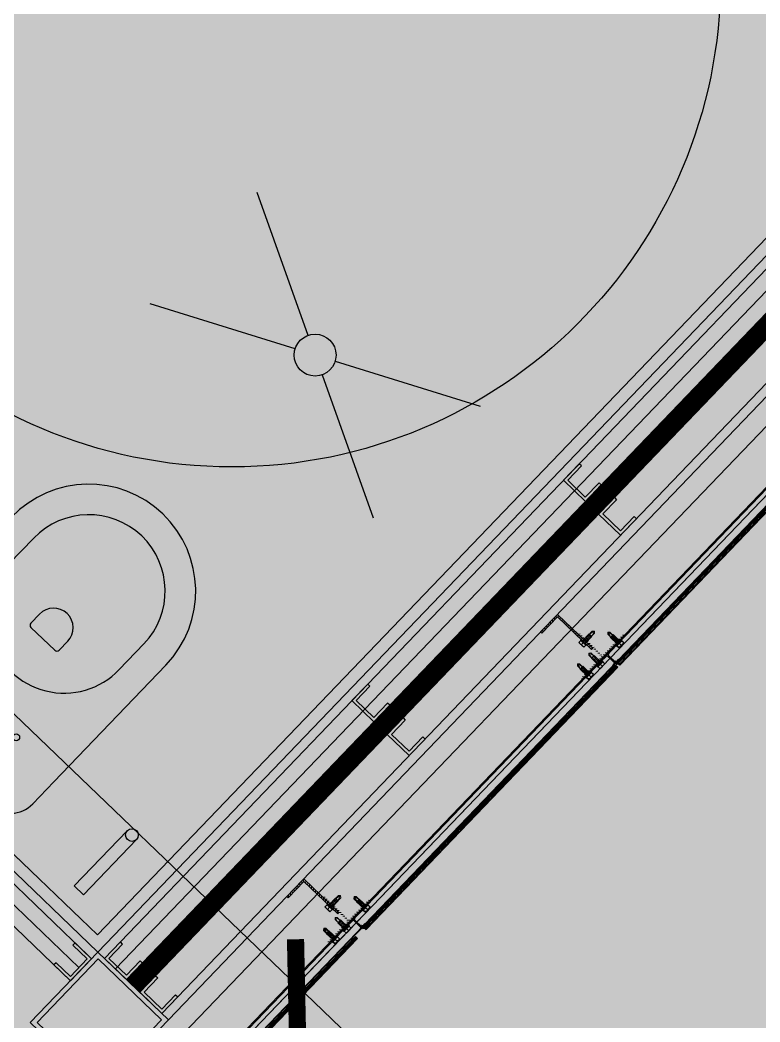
# Model space of a CAD drawing. Header units: metres. Extents: x 678805 to 1359287, y 2747329 to 5497370.
# Drawn here: x 679799.932 to 679801.143, y 2748729.828 to 2748731.468 of the extents above; entities that cross this region are included whole.
import ezdxf

# ---------------------------------------------------------------- set-up
doc = ezdxf.new("R2010")
doc.units = ezdxf.units.M
doc.linetypes.add('XREF_MON_BUILDINGS$0$Hidden', pattern=[0.004, 0.002, -0.002])
for name, color, linetype in [('00_XREF_MON_HSC_PAVEMENT', 7, 'Continuous'), ('00_XREF_TWQ_BUILDINGS', 7, 'Continuous'), ('XREF_MON_BUILDINGS$0$00-Modulos DEFINIDOS', 7, 'Continuous'), ('XREF_MON_BUILDINGS$0$00-Modulos ROOFS', 2, 'Continuous'), ('XREF_MON_BUILDINGS$0$02-L-01_Structure', 2, 'Continuous'), ('XREF_MON_BUILDINGS$0$02-L-01_Structure t2', 7, 'Continuous'), ('XREF_MON_BUILDINGS$0$02-L-01_Struture aux', 4, 'Continuous'), ('XREF_MON_BUILDINGS$0$02-L-10-ADA requirements', 253, 'Continuous'), ('XREF_MON_BUILDINGS$0$02-L-Insulation', 252, 'Continuous'), ('XREF_MON_BUILDINGS$0$02-L-INT Panel', 5, 'Continuous'), ('XREF_MON_BUILDINGS$0$02-L-panel', 5, 'Continuous'), ('XREF_MON_BUILDINGS$0$7.1_Furniture', 7, 'Continuous'), ('XREF_MON_BUILDINGS$0$COTAUX', 7, 'Continuous')]:
    doc.layers.add(name, color=color, linetype=linetype)
doc.layers.add('XREF_MON_BUILDINGS$0$0-WIPEOUTS', color=7, linetype='Continuous', true_color=0xffffff)
doc.layers.add('XREF_MON_BUILDINGS$0$00-AUX STRUCTURE', color=3, linetype='Continuous', plot=False)
doc.layers.add('XREF_MON_BUILDINGS$0$00_AUX', color=3, linetype='Continuous', plot=False)
for name, color, linetype, lineweight in [('XREF_MON_BUILDINGS$0$02-H-251', 251, 'Continuous', 0), ('XREF_MON_BUILDINGS$0$02-H-254', 254, 'Continuous', 0), ('XREF_MON_BUILDINGS$0$02-L-01_Structure L', 7, 'Continuous', 5), ('XREF_MON_BUILDINGS$0$02-L-01_Structure T', 8, 'Continuous', 5)]:
    doc.layers.add(name, color=color, linetype=linetype, lineweight=lineweight)
doc.layers.add('XREF_MON_BUILDINGS$0$02-KH-01 Water_Toilets', color=7, linetype='Continuous', lineweight=30, true_color=0x3877ff)
doc.layers.add('XREF_MON_HSC_PAVEMENT$0$03-TR-Pavement_06_Concrete Slab in situ', color=7, linetype='Continuous', lineweight=9, true_color=0xf7f7f7)
doc.layers.get('XREF_MON_BUILDINGS$0$02-KH-01 Water_Toilets').off()
doc.styles.add('XREF_MON_BUILDINGS$0$E100', font='verdana.ttf', dxfattribs={"height": 0.18})
doc.linetypes.add('XREF_MON_BUILDINGS$0$BATTING', pattern='A,0.0001,-0.1,[134,ltypeshp.shx,S=0.1,R=0,X=-0.1,Y=0],-0.2,[134,ltypeshp.shx,S=0.1,R=180,X=0.1,Y=0],-0.1', length=0.4001)
doc.dimstyles.new('XREF_MON_BUILDINGS$0$E100', dxfattribs={"dimscale": 0.03, "dimtxt": 12, "dimasz": 0.5, "dimexe": 0.1, "dimexo": 1, "dimgap": 4, "dimtad": 1, "dimzin": 0, "dimdsep": 46, "dimtxsty": 'XREF_MON_BUILDINGS$0$E100', "dimblk1": 'XREF_MON_BUILDINGS$0$LINCOT200', "dimblk2": 'XREF_MON_BUILDINGS$0$LINCOT200', "dimsah": 1, "dimcen": 0.1, "dimdle": 0.1, "dimse1": 1, "dimse2": 1, "dimclrt": 256, "dimadec": 0, "dimazin": 0, "dimtfac": 0.01538461538461539, "dimtofl": 0, "dimtmove": 0, "dimatfit": 3, "dimldrblk": 'XREF_MON_BUILDINGS$0$LINCOT200', "dimfxl": 1, "dimtolj": 1, "dimtzin": 0, "dimarcsym": 0})

# ---------------------------------------------------------------- blocks, each defined once
blk = doc.blocks.new('XREF_MON_BUILDINGS$0$LINCOT200')
for p, q in [((0, -9.999961704014428), (0, 10.00003829598555)), ((3.694822225952521e-13, 3.829598557558711e-05), (10.00000000000051, 3.829598557558711e-05))]:
    blk.add_line(p, q)
at = {"const_width": 1.875}
blk.add_lwpolyline([(3.535533801624467, -3.535495714255788), (-3.535533950636761, 3.535572157214077)], dxfattribs=at)
at = {"layer": 'XREF_MON_BUILDINGS$0$COTAUX'}
blk.add_line((0, 0), (-1.249999999999915, 0), dxfattribs=at)
blk = doc.blocks.new('*D90')
at = {"layer": 'DEFPOINTS', "color": 0, "transparency": 16777216}
for p in [(119.6986085125246, -56.82058442011478), (120.1565622668715, -56.82058442011478), (119.6986085111276, -61.62058442039418)]:
    blk.add_point(p, dxfattribs=at)
at = {"layer": 'XREF_MON_BUILDINGS$0$00_AUX', "color": 0, "lineweight": -2, "transparency": 16777216}
blk.add_line((120.1565622668715, -61.60558442039406), (120.1565622668715, -56.83558442011466), dxfattribs=at)
at = {"layer": 'XREF_MON_BUILDINGS$0$00_AUX', "color": 0, "lineweight": -2, "transparency": 16777216, "xscale": 0.015, "yscale": 0.015, "zscale": 0.015}
for p, rotation in [((120.1565622668715, -56.82058442011466), 90.00000000000006), ((120.1565622668715, -61.62058442039406), 270.0000000000001)]:
    blk.add_blockref('XREF_MON_BUILDINGS$0$LINCOT200', p, dxfattribs=dict(at, rotation=rotation))
at = {"layer": 'XREF_MON_BUILDINGS$0$00_AUX', "transparency": 16777216, "insert": (119.9424521258373, -59.22058442025437), "char_height": 0.18, "attachment_point": 5, "rotation": 90.00000000000006, "style": 'XREF_MON_BUILDINGS$0$E100'}
blk.add_mtext('\\A1;4.80', dxfattribs=at)
blk = doc.blocks.new('XREF_MON_BUILDINGS$0$PILAR STRUCTURE')
at = {"layer": 'XREF_MON_BUILDINGS$0$02-L-01_Structure', "linetype": 'Continuous'}
h = blk.add_hatch(dxfattribs=at)
h.set_pattern_fill('ANGLE', color=252)
h.set_pattern_definition([(0, (-144.6596111481284, 18.56842418532225), (0, 6.985), [5.08, -1.905]), (90, (-144.6596111481284, 18.56842418532225), (-6.985, 4.277078946022131e-16), [5.08, -1.905])])
h.paths.add_polyline_path([(-0.0800000000000125, -0.08000000000000185), (0.07999999999998408, -0.08000000000000185), (0.07999999999998408, 0.0799999999999983), (-0.0800000000000125, 0.0799999999999983)])
h.paths.add_polyline_path([(-0.07200000000000273, -0.07200000000000273), (0.0719999999999743, -0.07200000000000273), (0.0719999999999743, 0.07199999999999918), (-0.07200000000000273, 0.07199999999999918)], flags=16)
h = blk.add_hatch(color=252, dxfattribs=at)
h.dxf.hatch_style = 1
h.paths.add_polyline_path([(-0.07200000000000273, -0.07200000000000273), (0.0719999999999743, -0.07200000000000273), (0.0719999999999743, 0.07199999999999918), (-0.07200000000000273, 0.07199999999999918)], flags=16)
h.paths.add_polyline_path([(-0.0800000000000125, -0.08000000000000185), (0.07999999999998408, -0.08000000000000185), (0.07999999999998408, 0.0799999999999983), (-0.0800000000000125, 0.0799999999999983)])
for points in [[(-0.0800000000000125, -0.08000000000000185), (0.07999999999998408, -0.08000000000000185), (0.07999999999998408, 0.0799999999999983), (-0.0800000000000125, 0.0799999999999983)], [(-0.07200000000000273, -0.07200000000000273), (0.0719999999999743, -0.07200000000000273), (0.0719999999999743, 0.07199999999999918), (-0.07200000000000273, 0.07199999999999918)]]:
    blk.add_lwpolyline(points, close=True, dxfattribs=at)
blk = doc.blocks.new('XREF_MON_BUILDINGS$0$AUTORROSCANTE')
at = {"layer": 'XREF_MON_BUILDINGS$0$02-L-01_Structure t2', "color": 0}
for p, q in [((-31.20000000000002, 5.629165124598842), (-26.19999999999959, 5.62916512459816)), ((-31.19999999999999, -3.410605131648481e-13), (-26.19999999999976, 0)), ((-2.365309734828713, 2.5), (-25, 2.5)), ((0, 0), (-8.999999999999972, 2.5)), ((0, 0), (-3.600692283157343, -1.09366380576239)), ((0, 0), (-2.365309734828713, 2.5)), ((0, 0), (-2.365309734828713, -2.5)), ((-31.20000000000002, -5.629165124598899), (-26.19999999999948, -5.629165124599581)), ((-2.365309734828713, -2.5), (-25, -2.5)), ((-3.600692283157343, -1.09366380576239), (-2.365309734828713, -2.5))]:
    blk.add_line(p, q, dxfattribs=at)
at = {"layer": 'XREF_MON_BUILDINGS$0$02-L-01_Structure t2', "color": 253}
for p, q in [((-25, 3.149999999999977), (-8.999999999999943, 3.150000000000034)), ((-23.47427264461649, -3.14999999999992), (-25, 2.662522019210144)), ((-21.40651940967126, -3.14999999999992), (-23.06020473028568, 3.149999999999864)), ((-19.338766174726, -3.14999999999992), (-20.99245149534045, 3.14999999999992)), ((-17.27101293978083, -3.14999999999992), (-18.92469826039516, 3.150000000000034)), ((-15.20325970483566, -3.14999999999992), (-16.85694502544993, 3.150000000000034)), ((-13.1355064698904, -3.14999999999992), (-14.78919179050473, 3.149999999999977)), ((-11.06775323494514, -3.14999999999992), (-12.72143855555953, 3.149999999999977)), ((-9, -3.14999999999992), (-10.65368532061433, 3.150000000000034)), ((-9, -3.14999999999992), (-8.999999999999972, 3.150000000000034)), ((-25, -3.149999999999977), (-9, -3.149999999999977)), ((-3.600692283157343, -1.09366380576239), (-9, -2.5))]:
    blk.add_line(p, q, dxfattribs=at)
at = {"layer": 'XREF_MON_BUILDINGS$0$02-L-01_Structure t2', "color": 0}
for points in [[(-31.20000000000002, 5.629165124598842), (-26.19999999999996, 5.629165124598842), (-26.19999999999996, -5.629165124599581), (-31.20000000000002, -5.629165124599581)], [(-26.19999999999951, 6.5), (-25, 6.5), (-25, -6.500000000000057), (-26.19999999999951, -6.500000000000057)]]:
    blk.add_lwpolyline(points, close=True, dxfattribs=at)
for centre, start, end in [((-26.98608579049073, 2.367525475711773), 129.2840388374925, 214.1828116507075), ((-26.98608579049073, -2.366719793068796), 145.8304296466695, 230.7332658614822)]:
    blk.add_arc(centre, 4.213914209509284, start, end, dxfattribs=at)
blk = doc.blocks.new('XREF_MON_BUILDINGS$0$ULMA_Montante VV')
at = {"layer": 'XREF_MON_BUILDINGS$0$02-H-251', "ltscale": 125}
h = blk.add_hatch(dxfattribs=at)
h.set_pattern_fill('ANSI31', color=256, scale=0.001, angle=450, style=0)
h.set_pattern_definition([(134.9999999999999, (-0.05125000000043656, -0.00250000000005457), (-0.002245064030267289, -0.002245064030267287), [])])
edge = h.paths.add_edge_path()
edge.add_line((-0.05095000000073924, -0.00250000000005457), (0.04844999999841093, -0.00250000000005457))
edge.add_arc((0.04844999999841093, -0.002200000000129876), 0.0003, 270, 360)
edge.add_line((0.04874999999992724, -0.002200000000129876), (0.04874999999992724, -0.0003000000001520675))
edge.add_arc((0.04844999999841093, -0.0003000000001520675), 0.0003, 0, 90)
edge.add_line((0.04844999999841093, 0), (0, 0))
edge.add_line((0, 0), (0, 0.05719999999996617))
edge.add_arc((-0.0003000000015163096, 0.05719999999996617), 0.0003, 0, 90)
edge.add_line((-0.0003000000015163096, 0.05749999999989086), (-0.002200000000811997, 0.05749999999989086))
edge.add_arc((-0.002200000000811997, 0.05719999999996617), 0.0003, 90, 180)
edge.add_line((-0.002500000000509317, 0.05719999999996617), (-0.002500000000509317, 0))
edge.add_line((-0.002500000000509317, 0), (-0.05095000000073924, 0))
edge.add_arc((-0.05095000000073924, -0.0003000000001520675), 0.0003, 90, 180)
edge.add_line((-0.05125000000043656, -0.0003000000001520675), (-0.05125000000043656, -0.002200000000129876))
edge.add_arc((-0.05095000000073924, -0.002200000000129876), 0.0003, 180, 270)
blk = doc.blocks.new('XREF_MON_BUILDINGS$0$ULMA_Autotaladrante')
at = {"layer": 'XREF_MON_BUILDINGS$0$02-L-01_Structure T', "color": 252}
for p, q in [((-0.02500000000509317, 2.273736754432321e-13), (-0.02263469026956955, 0.00250000000005457)), ((-0.02500000000509317, 2.273736754432321e-13), (-0.01600000000325963, 0.00250000000005457)), ((-0.02500000000509317, 2.273736754432321e-13), (-0.02263469026956955, -0.002499999999599822)), ((-0.02500000000509317, 2.273736754432321e-13), (-0.02139930772136722, -0.001093663805477263)), ((-0.02263469026956955, 0.00250000000005457), (0, 0.00250000000005457)), ((0, 0.003150000000232467), (-0.01600000000325963, 0.003150000000232467)), ((-0.01600000000325963, -0.003149999999777719), (-0.01600000000325963, 0.003150000000232467)), ((-0.01600000000325963, -0.003149999999777719), (-0.01434631468237058, 0.003150000000232467)), ((-0.01393224676803584, -0.003149999999777719), (-0.01227856144714679, 0.003150000000232467)), ((-0.0118644935323573, -0.003149999999777719), (-0.01021080821146825, 0.003150000000232467)), ((-0.00979674029713351, -0.003149999999777719), (-0.008143054976244457, 0.003150000000232467)), ((-0.00772898706190972, -0.003149999999777719), (-0.006075301741020667, 0.003150000000232467)), ((-0.005661233826231182, -0.003149999999777719), (-0.004007548505342129, 0.003150000000232467)), ((-0.003593480591007392, -0.003149999999777719), (-0.001939795270118339, 0.003150000000232467)), ((-0.001525727355783602, -0.003149999999777719), (0, 0.002662522019363678)), ((0.006200000001172157, 0.005629165124673818), (0.001200000000153523, 0.005629165124673818)), ((0.006200000001172157, 2.273736754432321e-13), (0.001200000000153523, 2.273736754432321e-13)), ((-0.02139930772136722, -0.001093663805477263), (-0.02263469026956955, -0.002499999999599822)), ((-0.02263469026956955, -0.002499999999599822), (0, -0.002499999999599822)), ((-0.02139930772136722, -0.001093663805477263), (-0.01600000000325963, -0.002499999999599822)), ((0, -0.003149999999777719), (-0.01600000000325963, -0.003149999999777719)), ((0.006200000001172157, -0.005629165124219071), (0.001200000000153523, -0.005629165124219071))]:
    blk.add_line(p, q, dxfattribs=at)
for points in [[(0.001200000000153523, 0.006499999999959982), (0, 0.006499999999959982), (0, -0.006499999999732609), (0.001200000000153523, -0.006499999999732609)], [(0.006200000001172157, 0.005629165124673818), (0.001200000000153523, 0.005629165124673818), (0.001200000000153523, -0.005629165124219071), (0.006200000001172157, -0.005629165124219071)]]:
    blk.add_lwpolyline(points, close=True, dxfattribs=at)
for centre, start, end in [((0.001986085791031655, 0.002367525475847287), 325.8171883654993, 50.71596115511253), ((0.001986085791031655, -0.002366719792689764), 309.2667341381091, 34.16957033823044)]:
    blk.add_arc(centre, 0.004213914210367771, start, end, dxfattribs=at)
blk = doc.blocks.new('XREF_MON_BUILDINGS$0$ULMA_Escuadra40x80_Seccion')
at = {"layer": 'XREF_MON_BUILDINGS$0$02-H-251', "ltscale": 125}
h = blk.add_hatch(dxfattribs=at)
h.set_pattern_fill('ANSI31', color=256, scale=0.001, angle=360, style=0)
h.set_pattern_definition([(45, (0, 0), (-0.002245064030267288, 0.002245064030267289), [])])
h.paths.add_polyline_path([(0, 0.0799999999994725), (0.002999999989697244, 0.0799999999994725), (0.002999999989697244, 0.002999999999701686), (0.03999999999359716, 0.002999999999701686), (0.03999999999359716, 0), (0, 0)])
at = {"layer": 'XREF_MON_BUILDINGS$0$02-L-01_Structure L', "linetype": 'Continuous'}
blk.add_lwpolyline([(0, 0.0799999999994725), (0.002999999989697244, 0.0799999999994725), (0.002999999989697244, 0.002999999999701686), (0.03999999999359716, 0.002999999999701686), (0.03999999999359716, 0), (0, 0)], close=True, dxfattribs=at)
blk = doc.blocks.new('XREF_MON_BUILDINGS$0$WC')
at = {"linetype": 'Continuous', "ltscale": 0.01}
for p, q in [((-175, 365), (-175, 100)), ((-125, 365), (-125, 306.5630592606626)), ((125, 306.5630592606626), (125, 365)), ((175, 100), (175, 365)), ((-175, 100), (-175, 50)), ((175, 50), (175, 100)), ((-125, 0), (125, 0))]:
    blk.add_line(p, q, dxfattribs=at)
at = {"linetype": 'Continuous'}
for p, q in [((-32.01616220771984, 261.4329310729477), (-32.01616220771984, 281.7513414139407)), ((32.01616220771979, 261.4329310729477), (32.01616220771979, 281.7513414139407)), ((-2.624602891218868e-14, 256.4329310729477), (-27.01616220771984, 256.4329310729477)), ((-2.624602891218868e-14, 256.4329310729477), (27.01616220771979, 256.4329310729477))]:
    blk.add_line(p, q, dxfattribs=at)
for centre in [(-80.00000000000003, 110.0000000000001), (79.99999999999997, 110.0000000000001)]:
    blk.add_circle(centre, 5.575326982024023, dxfattribs=at)
for centre, radius, start, end in [((-1.071565949253934e-14, 365), 175, 0, 180), ((-1.071565949253934e-14, 365), 125, 0, 180), ((-2.131628207280301e-14, 281.7513414139407), 32.01616220771981, 0, 180), ((-1.071565949253934e-14, 306.5630592606626), 125, 180, 0), ((-27.01616220771984, 261.4329310729477), 5, 180, 270), ((27.01616220771979, 261.4329310729477), 5, 270, 0)]:
    blk.add_arc(centre, radius, start, end, dxfattribs=at)
at = {"linetype": 'Continuous', "ltscale": 0.01}
for centre, start, end in [((-125, 50), 180, 270), ((125, 50), 270, 0)]:
    blk.add_arc(centre, 50, start, end, dxfattribs=at)
blk = doc.blocks.new('XREF_MON_BUILDINGS$0$desague')
at = {"linetype": 'Continuous'}
for p, q in [((-0.04090263425324991, 0.02045131712662318), (-0.3371916059736151, 0.1685958029868022)), ((0.04090263425324991, 0.02045131712662318), (0.3371916059736151, 0.1685958029868022)), ((-0.04090263425324991, -0.02045131712662318), (-0.3371916059736151, -0.1685958029868022)), ((0.04090263425324991, -0.02045131712662318), (0.3371916059736151, -0.1685958029868022))]:
    blk.add_line(p, q, dxfattribs=at)
blk.add_circle((0, 0), 0.04573053532453741, dxfattribs=at)
blk = doc.blocks.new('XREF_MON_BUILDINGS$0$A$C56BF4A3E')
at = {"layer": 'XREF_MON_BUILDINGS$0$02-H-251', "linetype": 'XREF_MON_BUILDINGS$0$Hidden', "ltscale": 125}
h = blk.add_hatch(dxfattribs=at)
h.set_pattern_fill('ANSI31', color=256, scale=0.001, angle=360, style=0)
h.set_pattern_definition([(45, (-251.3190308536063, -172.1081610942427), (-0.002245064030267288, 0.002245064030267289), [])])
edge = h.paths.add_edge_path()
edge.add_line((5.40779907416437, 0.0269813749317791), (5.409799074164322, 0.0269813749317791))
edge.add_line((5.409799074164322, 0.0269813749317791), (5.416670568796473, 0.02673596440934034))
edge.add_line((5.416670568796473, 0.02673596440934034), (5.41754940181546, 0.02579188096103735))
edge.add_arc((5.417768986389103, 0.02599628892301098), 0.0003, 222.95, 312.9500000000114)
edge.add_line((5.417973394351304, 0.02577670434936863), (5.418917664320144, 0.02665571099794306))
edge.add_line((5.418917664320144, 0.02665571099794306), (5.420667982855559, 0.02659319962083373))
edge.add_line((5.420667982855559, 0.02659319962083373), (5.421546851898039, 0.02564907747444067))
edge.add_arc((5.421766436471909, 0.0258534854373238), 0.0003, 222.9500000000149, 312.9500000000114)
edge.add_line((5.42197084443411, 0.02563390086368145), (5.422915153107407, 0.02651294354097899))
edge.add_line((5.422915153107407, 0.02651294354097899), (5.435870457225302, 0.02605025410764483))
edge.add_arc((5.43579907416439, 0.02405152839935454), 0.002, 360, 447.95459151111373, ccw=False)
edge.add_line((5.437799074164342, 0.02405152839935454), (5.437799074164342, 0.01732217391952418))
edge.add_line((5.437799074164342, 0.01732217391952418), (5.437799074164342, 0.00798137493154627))
edge.add_line((5.437799074164342, 0.00798137493154627), (5.432649074164384, 0.00798137493154627))
edge.add_line((5.432649074164384, 0.00798137493154627), (5.432649074164384, 0.006981374931342543))
edge.add_line((5.432649074164384, 0.006981374931342543), (5.437966468006845, 0.006981374931342543))
edge.add_arc((5.437966468006845, 0.006681374931645223), 0.0003, 29.99999999999568, 90, ccw=False)
edge.add_line((5.43822627562805, 0.006831374931493883), (5.439889266543116, 0.003950990174303115))
edge.add_arc((5.440149074164321, 0.004100990174151775), 0.0003, 210.0000000000145, 389.9999999999957)
edge.add_line((5.440408881785526, 0.004250990174000435), (5.439092301031689, 0.006531374931796563))
edge.add_arc((5.439352108652894, 0.006681374931645223), 0.0003, 90, 209.9999999999957, ccw=False)
edge.add_line((5.439352108652894, 0.006981374931342543), (5.447099074164282, 0.006981374931342543))
edge.add_line((5.447099074164282, 0.006981374931342543), (5.447099074164282, 0.00798137493154627))
edge.add_line((5.447099074164282, 0.00798137493154627), (5.441099074164423, 0.00798137493154627))
edge.add_line((5.441099074164423, 0.00798137493154627), (5.441099074164423, 0.009731374931902792))
edge.add_arc((5.440849074164372, 0.009731374931902792), 0.0002500000000000272, 360, 540)
edge.add_line((5.440599074164322, 0.009731374931902792), (5.440599074164322, 0.00798137493154627))
edge.add_line((5.440599074164322, 0.00798137493154627), (5.439599074164345, 0.00798137493154627))
edge.add_line((5.439599074164345, 0.00798137493154627), (5.439599074164345, 0.02422579777328338))
edge.add_arc((5.441599074164298, 0.02422579777328338), 0.002, 97.44741685019778, 180, ccw=False)
edge.add_line((5.441339841684805, 0.0262089262413383), (5.447249074164358, 0.0269813749317791))
edge.add_line((5.447249074164358, 0.0269813749317791), (5.447249074164358, 0.02878137493178201))
edge.add_line((5.447249074164358, 0.02878137493178201), (5.40779907416437, 0.02878137493178201))
edge.add_line((5.40779907416437, 0.02878137493178201), (5.40779907416437, 0.0269813749317791))
h = blk.add_hatch(dxfattribs=at)
h.set_pattern_fill('ANSI31', color=256, scale=0.001, angle=360, style=0)
h.set_pattern_definition([(45, (-250.7190308536063, -172.1081610942427), (-0.002245064030267288, 0.002245064030267289), [])])
edge = h.paths.add_edge_path()
edge.add_line((6.007799074164371, 0.0269813749317791), (6.009799074164324, 0.0269813749317791))
edge.add_line((6.009799074164324, 0.0269813749317791), (6.016670568796474, 0.02673596440934034))
edge.add_line((6.016670568796474, 0.02673596440934034), (6.017549401815462, 0.02579188096103735))
edge.add_arc((6.017768986389104, 0.02599628892301098), 0.0003, 222.95, 312.9500000000114)
edge.add_line((6.017973394351305, 0.02577670434936863), (6.018917664320146, 0.02665571099794306))
edge.add_line((6.018917664320146, 0.02665571099794306), (6.02066798285556, 0.02659319962083373))
edge.add_line((6.02066798285556, 0.02659319962083373), (6.021546851898041, 0.02564907747444067))
edge.add_arc((6.021766436471911, 0.0258534854373238), 0.0003, 222.9500000000149, 312.9500000000114)
edge.add_line((6.021970844434112, 0.02563390086368145), (6.022915153107409, 0.02651294354097899))
edge.add_line((6.022915153107409, 0.02651294354097899), (6.035870457225304, 0.02605025410764483))
edge.add_arc((6.035799074164391, 0.02405152839935454), 0.002, 360, 447.95459151111373, ccw=False)
edge.add_line((6.037799074164344, 0.02405152839935454), (6.037799074164344, 0.01732217391952418))
edge.add_line((6.037799074164344, 0.01732217391952418), (6.037799074164344, 0.00798137493154627))
edge.add_line((6.037799074164344, 0.00798137493154627), (6.032649074164386, 0.00798137493154627))
edge.add_line((6.032649074164386, 0.00798137493154627), (6.032649074164386, 0.006981374931342543))
edge.add_line((6.032649074164386, 0.006981374931342543), (6.037966468006847, 0.006981374931342543))
edge.add_arc((6.037966468006847, 0.006681374931645223), 0.0003, 29.99999999999568, 90, ccw=False)
edge.add_line((6.038226275628052, 0.006831374931493883), (6.039889266543117, 0.003950990174303115))
edge.add_arc((6.040149074164322, 0.004100990174151775), 0.0003, 210.0000000000145, 389.9999999999957)
edge.add_line((6.040408881785527, 0.004250990174000435), (6.03909230103169, 0.006531374931796563))
edge.add_arc((6.039352108652896, 0.006681374931645223), 0.0003, 90, 209.9999999999957, ccw=False)
edge.add_line((6.039352108652896, 0.006981374931342543), (6.047099074164283, 0.006981374931342543))
edge.add_line((6.047099074164283, 0.006981374931342543), (6.047099074164283, 0.00798137493154627))
edge.add_line((6.047099074164283, 0.00798137493154627), (6.041099074164425, 0.00798137493154627))
edge.add_line((6.041099074164425, 0.00798137493154627), (6.041099074164425, 0.009731374931902792))
edge.add_arc((6.040849074164374, 0.009731374931902792), 0.0002500000000000272, 360, 540)
edge.add_line((6.040599074164323, 0.009731374931902792), (6.040599074164323, 0.00798137493154627))
edge.add_line((6.040599074164323, 0.00798137493154627), (6.039599074164347, 0.00798137493154627))
edge.add_line((6.039599074164347, 0.00798137493154627), (6.039599074164347, 0.02422579777328338))
edge.add_arc((6.041599074164299, 0.02422579777328338), 0.002, 97.44741685019778, 180, ccw=False)
edge.add_line((6.041339841684806, 0.0262089262413383), (6.047249074164359, 0.0269813749317791))
edge.add_line((6.047249074164359, 0.0269813749317791), (6.047249074164359, 0.02878137493178201))
edge.add_line((6.047249074164359, 0.02878137493178201), (6.007799074164371, 0.02878137493178201))
edge.add_line((6.007799074164371, 0.02878137493178201), (6.007799074164371, 0.0269813749317791))
at = {"layer": 'XREF_MON_BUILDINGS$0$02-H-254', "ltscale": 125}
h = blk.add_hatch(dxfattribs=at)
h.set_pattern_fill('ANSI31', color=256, scale=0.0005, angle=180, style=0)
h.set_pattern_definition([(225, (262.3197925426266, 179.6418627328101), (0.001122532015133644, -0.001122532015133644), [])])
h.paths.add_polyline_path([(4.843224587663311, 0.01408919956507759), (4.843223642610607, 0.005021737029508699), (5.421022261104948, 0.005013353653378516), (5.421022261104948, 8.7867956619192e-05), (4.827682016657203, 8.919956222541714e-05), (4.827682016657203, 0.006639199560467546), (4.835682016656559, 0.006639199560467546), (4.835682016656559, 0.00823919957097985), (4.827682016657203, 0.00823919957097985), (4.827682016657203, 0.01408919956507759)])
h = blk.add_hatch(dxfattribs=at)
h.set_pattern_fill('ANSI31', color=256, scale=0.0005, style=0)
h.set_pattern_definition([(45, (-251.461789068142, -171.9808575449287), (-0.001122532015133644, 0.001122532015133644), [])])
h.paths.add_polyline_path([(5.441299074183899, 8.775763254931235e-05), (6.036168537639629, 8.775763254931235e-05), (6.036168537639629, 0.0050199457986011), (5.441299074183899, 0.00501821766063415)])
h = blk.add_hatch(dxfattribs=at)
h.set_pattern_fill('ANSI31', color=256, scale=0.0005, style=0)
h.set_pattern_definition([(45, (-250.8617890681419, -171.9808575449287), (-0.001122532015133644, 0.001122532015133644), [])])
h.paths.add_polyline_path([(6.041299074183893, 8.775763254931235e-05), (6.63616853763963, 8.775763254931235e-05), (6.63616853763963, 0.0050199457986011), (6.041299074183893, 0.00501821766063415)])
at = {"linetype": 'Continuous'}
for p, q in [((5.161956571828743, 0.3942942650331771), (5.287406188503706, 0.3942942650332979)), ((5.161956571828763, 0.3735416743975408), (5.161956571828743, 0.3942942650331771)), ((5.287406188503726, 0.3735416743976616), (5.161956571828763, 0.3735416743975408))]:
    blk.add_line(p, q, dxfattribs=at)
blk.add_circle((5.287406188503716, 0.3839179697154806), 0.01037629531781798, dxfattribs=at)
at = {"layer": 'XREF_MON_BUILDINGS$0$00-AUX STRUCTURE', "linetype": 'Continuous', "const_width": 0.03}
blk.add_lwpolyline([(5.110634532114357, 0.2113524632619566), (9.35863453211795, 0.2113524632619566)], dxfattribs=at)
at = {"layer": 'XREF_MON_BUILDINGS$0$02-L-01_Struture aux', "linetype": 'Continuous'}
for p, q in [((5.045634532113763, 4.531352463270409), (5.045634532113763, 0.2913524632704139)), ((5.110634532114357, 0.2263524632682774), (9.35063453211794, 0.2263524632641776)), ((5.110634532114357, 0.1963524632556286), (9.35063453211794, 0.1963524632515288))]:
    blk.add_line(p, q, dxfattribs=at)
at = {"layer": 'XREF_MON_BUILDINGS$0$02-L-01_Struture aux'}
for p, q in [((9.606410899122924, 0.02878126135213321), (4.864218063045374, 0.02878137223468613)), ((4.864218062999779, 0.02683137493374943), (9.606410899122924, 0.02683137493374943))]:
    blk.add_line(p, q, dxfattribs=at)
at = {"layer": 'XREF_MON_BUILDINGS$0$02-L-01_Struture aux', "linetype": 'XREF_MON_BUILDINGS$0$Hidden'}
for p, q in [((5.40779907416437, 0.02878137493178201), (5.40779907416437, 0.0269813749317791)), ((5.40779907416437, 0.02878137493178201), (5.447249074164358, 0.02878137493178201)), ((5.40779907416437, 0.0269813749317791), (5.409799074164322, 0.0269813749317791)), ((5.409049074164397, 0.0269813749317791), (5.409799074164322, 0.0269813749317791)), ((5.416670568796473, 0.02673596440934034), (5.409799074164322, 0.0269813749317791)), ((5.41754940181546, 0.02579188096103735), (5.416670568796473, 0.02673596440934034)), ((5.417973394351304, 0.02577670434936863), (5.418917664320144, 0.02665571099794306)), ((5.420667982855559, 0.02659319962083373), (5.418917664320144, 0.02665571099794306)), ((5.421546851898039, 0.02564907747444067), (5.420667982855559, 0.02659319962083373)), ((5.42197084443411, 0.02563390086368145), (5.422915153107407, 0.02651294354097899)), ((5.435870457225302, 0.02605025410764483), (5.422915153107407, 0.02651294354097899)), ((5.437799074164342, 0.02405152839935454), (5.437799074164342, 0.01732217391952418)), ((5.437799074164342, 0.01732217391952418), (5.437799074164342, 0.00798137493154627)), ((5.439599074164345, 0.02422579777328338), (5.439599074164345, 0.00798137493154627)), ((5.441339841684805, 0.0262089262413383), (5.447249074164358, 0.0269813749317791)), ((5.447249074164358, 0.02878137493178201), (5.447249074164358, 0.0269813749317791)), ((6.007799074164371, 0.02878137493178201), (6.007799074164371, 0.0269813749317791)), ((6.007799074164371, 0.02878137493178201), (6.047249074164359, 0.02878137493178201)), ((6.007799074164371, 0.0269813749317791), (6.009799074164324, 0.0269813749317791)), ((6.009049074164398, 0.0269813749317791), (6.009799074164324, 0.0269813749317791)), ((6.016670568796474, 0.02673596440934034), (6.009799074164324, 0.0269813749317791)), ((6.017549401815462, 0.02579188096103735), (6.016670568796474, 0.02673596440934034)), ((6.017973394351305, 0.02577670434936863), (6.018917664320146, 0.02665571099794306)), ((6.02066798285556, 0.02659319962083373), (6.018917664320146, 0.02665571099794306)), ((6.021546851898041, 0.02564907747444067), (6.02066798285556, 0.02659319962083373)), ((6.021970844434112, 0.02563390086368145), (6.022915153107409, 0.02651294354097899)), ((6.035870457225304, 0.02605025410764483), (6.022915153107409, 0.02651294354097899)), ((6.037799074164344, 0.02405152839935454), (6.037799074164344, 0.01732217391952418)), ((6.037799074164344, 0.01732217391952418), (6.037799074164344, 0.00798137493154627)), ((6.039599074164347, 0.02422579777328338), (6.039599074164347, 0.00798137493154627)), ((6.041339841684806, 0.0262089262413383), (6.047249074164359, 0.0269813749317791)), ((6.047249074164359, 0.02878137493178201), (6.047249074164359, 0.0269813749317791)), ((5.432649074164384, 0.00798137493154627), (5.437799074164342, 0.00798137493154627)), ((5.432649074164384, 0.00798137493154627), (5.432649074164384, 0.006981374931342543)), ((5.432649074164384, 0.006981374931342543), (5.437966468006845, 0.006981374931342543)), ((5.439889266543116, 0.003950990174303115), (5.43822627562805, 0.006831374931493883)), ((5.440408881785526, 0.004250990174000435), (5.439092301031689, 0.006531374931796563)), ((5.439352108652894, 0.006981374931342543), (5.447099074164282, 0.006981374931342543)), ((5.439599074164345, 0.00798137493154627), (5.440799074164328, 0.00798137493154627)), ((5.440799074164328, 0.009731374931902792), (5.440799074164328, 0.00798137493154627)), ((5.441299074164373, 0.009731374931902792), (5.44129907416443, 0.00798137493154627)), ((5.44129907416443, 0.00798137493154627), (5.447099074164282, 0.00798137493154627)), ((5.447099074164282, 0.00798137493154627), (5.447099074164282, 0.006981374931342543)), ((6.032649074164386, 0.00798137493154627), (6.037799074164344, 0.00798137493154627)), ((6.032649074164386, 0.00798137493154627), (6.032649074164386, 0.006981374931342543)), ((6.032649074164386, 0.006981374931342543), (6.037966468006847, 0.006981374931342543)), ((6.039889266543117, 0.003950990174303115), (6.038226275628052, 0.006831374931493883)), ((6.040408881785527, 0.004250990174000435), (6.03909230103169, 0.006531374931796563)), ((6.039352108652896, 0.006981374931342543), (6.047099074164283, 0.006981374931342543)), ((6.039599074164347, 0.00798137493154627), (6.04079907416433, 0.00798137493154627)), ((6.04079907416433, 0.009731374931902792), (6.04079907416433, 0.00798137493154627)), ((6.041299074164375, 0.009731374931902792), (6.041299074164431, 0.00798137493154627)), ((6.041299074164431, 0.00798137493154627), (6.047099074164283, 0.00798137493154627)), ((6.047099074164283, 0.00798137493154627), (6.047099074164283, 0.006981374931342543))]:
    blk.add_line(p, q, dxfattribs=at)
at = {"layer": 'XREF_MON_BUILDINGS$0$02-L-01_Struture aux', "linetype": 'Continuous'}
for points in [[(5.045634532126439, 0.3288186205530295), (5.045634532120101, 0.2913524632619513), (5.095634532120112, 0.2913524632619513), (5.095634532120084, 0.3288186205530295), (5.090634532120088, 0.3288186205530295), (5.090634532120117, 0.2963524632619752), (5.050634532120949, 0.2963524632619752), (5.050634532126434, 0.3288186205606465), (5.045634532126439, 0.3288186205606465)], [(5.148100689405435, 0.2763524632556127), (5.110634532114357, 0.2763524632619507), (5.110634532114357, 0.2263524632619394), (5.148100689405435, 0.2263524632619678), (5.148100689405435, 0.2313524632619632), (5.115634532114381, 0.2313524632619348), (5.115634532114381, 0.2713524632611026), (5.148100689413052, 0.2713524632556172), (5.148100689413052, 0.2763524632556127)], [(5.73310068939421, 0.2763524632515129), (5.695634532103131, 0.2763524632578509), (5.695634532103131, 0.2263524632578395), (5.73310068939421, 0.226352463257868), (5.73310068939421, 0.2313524632578634), (5.700634532103155, 0.231352463257835), (5.700634532103155, 0.2713524632570028), (5.733100689401827, 0.2713524632515174), (5.733100689401827, 0.2763524632515129)], [(6.23310068939421, 0.2763524632515129), (6.195634532103131, 0.2763524632578509), (6.195634532103131, 0.2263524632578395), (6.23310068939421, 0.226352463257868), (6.23310068939421, 0.2313524632578634), (6.200634532103155, 0.231352463257835), (6.200634532103155, 0.2713524632570028), (6.233100689401827, 0.2713524632515174), (6.233100689401827, 0.2763524632515129)], [(5.148100689405435, 0.1463524632682933), (5.110634532114357, 0.1463524632619553), (5.110634532114357, 0.1963524632619666), (5.148100689405435, 0.1963524632619382), (5.148100689405435, 0.1913524632619428), (5.115634532114381, 0.1913524632619712), (5.115634532114381, 0.1513524632628034), (5.148100689413052, 0.1513524632682888), (5.148100689413052, 0.1463524632682933)], [(5.73310068939421, 0.1463524632641935), (5.695634532103131, 0.1463524632578554), (5.695634532103131, 0.1963524632578668), (5.73310068939421, 0.1963524632578384), (5.73310068939421, 0.1913524632578429), (5.700634532103155, 0.1913524632578714), (5.700634532103155, 0.1513524632587036), (5.733100689401827, 0.1513524632641889), (5.733100689401827, 0.1463524632641935)], [(6.23310068939421, 0.1463524632641935), (6.195634532103131, 0.1463524632578554), (6.195634532103131, 0.1963524632578668), (6.23310068939421, 0.1963524632578384), (6.23310068939421, 0.1913524632578429), (6.200634532103155, 0.1913524632578714), (6.200634532103155, 0.1513524632587036), (6.233100689401827, 0.1513524632641889), (6.233100689401827, 0.1463524632641935)]]:
    blk.add_lwpolyline(points, dxfattribs=at)
at = {"layer": 'XREF_MON_BUILDINGS$0$02-L-01_Struture aux'}
for points in [[(9.606410899122924, 0.006936668091238829), (4.864217982283829, 0.006936667175349243)], [(4.864218062552606, 0.007706819045150581), (9.606410899122924, 0.007706819961040168)]]:
    blk.add_lwpolyline(points, dxfattribs=at)
at = {"layer": 'XREF_MON_BUILDINGS$0$02-L-01_Struture aux', "linetype": 'XREF_MON_BUILDINGS$0$Hidden'}
for centre, radius, start, end in [((5.417768986389103, 0.02599628892301098), 0.0003, 222.9499999742432, 312.950000006033), ((5.421766436471909, 0.0258534854373238), 0.0003, 222.9500000717971, 312.950000006033), ((5.43579907416439, 0.02405152839935454), 0.002, 0, 87.95459151390347), ((5.441599074164298, 0.02422579777328338), 0.002, 97.44741685044744, 180), ((6.017768986389104, 0.02599628892301098), 0.0003, 222.9499999742432, 312.950000006033), ((6.021766436471911, 0.0258534854373238), 0.0003, 222.9500000717971, 312.950000006033), ((6.035799074164391, 0.02405152839935454), 0.002, 0, 87.95459151390347), ((6.041599074164299, 0.02422579777328338), 0.002, 97.44741685044744, 180), ((5.437966468006845, 0.006681374931645223), 0.0003, 29.99999996828956, 90), ((5.439352108652894, 0.006681374931645223), 0.0003, 90, 209.9999999682886), ((5.440149074164321, 0.004100990174151775), 0.0003, 209.9999999682886, 29.99999996828956), ((5.441049074164379, 0.009731374931902792), 0.0002500000000000272, 0, 180), ((6.037966468006847, 0.006681374931645223), 0.0003, 29.99999996828956, 90), ((6.039352108652896, 0.006681374931645223), 0.0003, 90, 209.9999999682886), ((6.040149074164322, 0.004100990174151775), 0.0003, 209.9999999682886, 29.99999996828956), ((6.041049074164381, 0.009731374931902792), 0.0002500000000000272, 0, 180)]:
    blk.add_arc(centre, radius, start, end, dxfattribs=at)
at = {"layer": 'XREF_MON_BUILDINGS$0$02-L-10-ADA requirements', "linetype": 'Continuous'}
blk.add_circle((6.41312584072173, 1.236819844025593), 0.8, dxfattribs=at)
at = {"layer": 'XREF_MON_BUILDINGS$0$02-L-Insulation', "linetype": 'XREF_MON_BUILDINGS$0$BATTING', "ltscale": 0.04}
for p, q in [((5.070634532120533, 0.2963524632619752), (5.070634532120533, 4.53635246326197)), ((5.110634532114357, 0.2513524632609325), (9.345634532117916, 0.2513524632568327))]:
    blk.add_line(p, q, dxfattribs=at)
at = {"layer": 'XREF_MON_BUILDINGS$0$02-L-Insulation', "linetype": 'XREF_MON_BUILDINGS$0$BATTING', "ltscale": 0.08}
blk.add_line((5.110634532114307, 0.09798582951128054), (9.544001165870586, 0.09798582950495671), dxfattribs=at)
at = {"layer": 'XREF_MON_BUILDINGS$0$02-L-INT Panel', "linetype": 'Continuous'}
for p, q in [((5.095634532116218, 4.531352463261953), (5.095634532116218, 0.2913524632619513)), ((5.110634532114357, 4.531352463261953), (5.110634532114357, 0.2913524632619513)), ((5.130634532114353, 4.511352463261936), (5.130634532114353, 0.3113524632619331)), ((5.130634532114353, 0.3113524632619331), (9.330634532121064, 0.3113524632578688)), ((5.110634532114357, 0.2913524632619513), (9.350634532121067, 0.2913524632578515)), ((5.110634532114357, 0.2763524632638124), (9.35063453211794, 0.2763524632597125)), ((5.110634532114357, 0.1463524632619553), (9.35063453211794, 0.1463524632578554)), ((5.110634532114357, 0.1313524632638661), (9.35063453211794, 0.1313524632578194))]:
    blk.add_line(p, q, dxfattribs=at)
at = {"layer": 'XREF_MON_BUILDINGS$0$02-L-panel'}
blk.add_line((5.437698540379646, 0.00500949198815448), (9.61477983187405, 0.005021626705428162), dxfattribs=at)
for points in [[(4.843224587663311, 0.01408919956507759), (4.827682016657203, 0.01408919956507759), (4.827682016657203, 0.00823919957097985), (4.835682016656559, 0.00823919957097985), (4.835682016656559, 0.006639199560467546), (4.827682016657203, 0.006639199560467546), (4.827682016657203, 8.919956222541714e-05), (5.421022261104948, 8.7867956619192e-05), (5.421022261104948, 0.005013353653378516), (4.843223642610607, 0.005021737029508699), (4.843224587663311, 0.01408919956507759), (4.843224587663311, 0.01408919956507759), (4.843224008459682, 0.01408919956507759), (4.827682016657203, 0.01408919956507759), (4.827682016657203, 0.00823919957097985)], [(6.036168537639629, 0.00501859720682063), (6.036168537639629, 8.775763254931235e-05), (5.441299074183899, 8.775763254931235e-05), (5.441299074183899, 0.005013243329308636), (5.865971476993284, 0.005019451364070449)], [(6.63616853763963, 0.00501859720682063), (6.63616853763963, 8.775763254931235e-05), (6.041299074183893, 8.775763254931235e-05), (6.041299074183893, 0.005013243329308636), (6.465971476993278, 0.005019451364070449)]]:
    blk.add_lwpolyline(points, dxfattribs=at)
at = {"layer": 'XREF_MON_BUILDINGS$0$02-L-panel', "ltscale": 125}
for points in [[(5.441299074183899, 0.005013243329308636), (5.441299074183899, 8.775763254931235e-05)], [(6.041299074183893, 0.005013243329308636), (6.041299074183893, 8.775763254931235e-05)]]:
    blk.add_lwpolyline(points, dxfattribs=at)
at = {"linetype": 'Continuous', "xscale": 0.7500000000000021, "yscale": 0.7500000000000021, "zscale": 0.7500000000000021, "rotation": 269.9999999999814}
blk.add_blockref('XREF_MON_BUILDINGS$0$desague', (6.062304880128954, 0.7115031378737128), dxfattribs=at)
at = {"layer": 'XREF_MON_BUILDINGS$0$02-L-01_Structure', "linetype": 'Continuous', "xscale": -1, "rotation": 180}
blk.add_blockref('XREF_MON_BUILDINGS$0$PILAR STRUCTURE', (5.030634532114373, 0.211352463261953), dxfattribs=at)
at = {"layer": 'XREF_MON_BUILDINGS$0$02-L-01_Struture aux'}
for name, p, rotation in [('XREF_MON_BUILDINGS$0$ULMA_Escuadra40x80_Seccion', (5.430449446077102, 0.1313524632609813), 180), ('XREF_MON_BUILDINGS$0$ULMA_Escuadra40x80_Seccion', (6.030449446077103, 0.1313524632609813), 180), ('XREF_MON_BUILDINGS$0$ULMA_Autotaladrante', (5.427449446089224, 0.06861586776807371), 180.0094821091939), ('XREF_MON_BUILDINGS$0$ULMA_Autotaladrante', (6.027449446089225, 0.06861586776807371), 180.0094821091939), ('XREF_MON_BUILDINGS$0$ULMA_Autotaladrante', (5.420181755774205, 0.02540869406936963), 270.0047410520664), ('XREF_MON_BUILDINGS$0$ULMA_Autotaladrante', (6.020181755774207, 0.02540869406936963), 270.0047410520664)]:
    blk.add_blockref(name, p, dxfattribs=dict(at, rotation=rotation))
for p in [(5.432949446077895, 0.03128137493192185), (6.032949446077897, 0.03128137493192185)]:
    blk.add_blockref('XREF_MON_BUILDINGS$0$ULMA_Montante VV', p, dxfattribs=at)
at = {"layer": 'XREF_MON_BUILDINGS$0$02-L-01_Struture aux', "xscale": -0.001000000003841706, "yscale": 0.000999999996565748, "zscale": 0.001, "rotation": 270}
for p in [(5.39455373426922, 0.05160882704595338), (5.46639678074423, 0.05173137483589585), (5.994553734269221, 0.05160882704595338), (6.066396780744231, 0.05173137483589585)]:
    blk.add_blockref('XREF_MON_BUILDINGS$0$AUTORROSCANTE', p, dxfattribs=at)
at = {"layer": 'XREF_MON_BUILDINGS$0$7.1_Furniture', "linetype": 'Continuous', "ltscale": 0.01, "xscale": 0.001000000000000003, "yscale": 0.001000000000000003, "zscale": 0.001000000000000003, "rotation": 269.999999999944}
blk.add_blockref('XREF_MON_BUILDINGS$0$WC', (5.161956571828451, 0.7113524632635624), dxfattribs=at)
blk = doc.blocks.new('XREF_MON_HSC_PAVEMENT')
at = {"layer": 'XREF_MON_HSC_PAVEMENT$0$03-TR-Pavement_06_Concrete Slab in situ', "linetype": 'Continuous'}
h = blk.add_hatch(color=256, dxfattribs=at)
h.dxf.hatch_style = 1
h.paths.add_polyline_path([(679804.7077948553, 2748731.756308476), (679798.2444824101, 2748737.944727983), (679788.909462892, 2748731.061581339), (679796.7322374614, 2748723.557927816)])
blk = doc.blocks.new('XREF_MON_BUILDINGS$0$modulo kiosco')
at = {"layer": 'XREF_MON_BUILDINGS$0$0-WIPEOUTS', "true_color": 0xfcfcfc}
h = blk.add_hatch(color=7, dxfattribs=at)
h.dxf.hatch_style = 1
h.paths.add_polyline_path([(119.6986085139215, -61.62058441969566), (119.6986085125245, -56.82058442011476), (124.4986085132696, -56.82058442058042), (124.4986085123383, -61.62058442132547)])
at = {"layer": 'XREF_MON_BUILDINGS$0$00-Modulos ROOFS', "lineweight": 0}
blk.add_lwpolyline([(119.6986085139215, -61.62058441969566), (119.6986085125245, -56.82058442011476), (124.4986085132696, -56.82058442058042), (124.4986085123383, -61.62058442132547)], close=True, dxfattribs=at)
at = {"layer": 'XREF_MON_BUILDINGS$0$00-Modulos ROOFS'}
blk.add_lwpolyline([(124.4986085137352, -57.12058442062698), (124.4986085132696, -56.82058442058042), (124.1986085125245, -56.82058442151174), (119.9986085128039, -56.82058442034759), (119.6986085125245, -56.82058442011476), (119.6986085125245, -57.12058442085981), (119.6986085134558, -61.32058442058042), (119.6986085139215, -61.62058441969566), (119.9986085128039, -61.62058442062698), (124.1986085125245, -61.62058442109264), (124.4986085123383, -61.62058442132547), (124.4986085128039, -61.32058442081325)], close=True, dxfattribs=at)
at = {"layer": 'XREF_MON_BUILDINGS$0$00_AUX', "color": 253}
dim = blk.add_linear_dim(base=(120.1565622668715, -56.82058442011478), p1=(119.6986085111275, -61.62058442039415), p2=(119.6986085125245, -56.82058442011476), angle=90, dimstyle='XREF_MON_BUILDINGS$0$E100', dxfattribs=at)
dim.commit()
dim.dimension.update_dxf_attribs({"geometry": '*D90', "text_midpoint": (119.9424521258372, -59.2205844202545)})
blk = doc.blocks.new('XREF_MON_BUILDINGS')
at = {"layer": 'XREF_MON_BUILDINGS$0$02-KH-01 Water_Toilets', "linetype": 'Continuous', "rotation": 46.19281885751325}
blk.add_blockref('XREF_MON_BUILDINGS$0$modulo kiosco', (679672.7383288149, 2748685.830044908), dxfattribs=at)
at = {"layer": 'XREF_MON_BUILDINGS$0$00-Modulos DEFINIDOS', "rotation": 46.19281888744088}
blk.add_blockref('XREF_MON_BUILDINGS$0$A$C56BF4A3E', (679796.732175735, 2748726.052066282), dxfattribs=at)

msp = doc.modelspace()

# ---------------------------------------------------------------- block references
at = {"layer": '00_XREF_MON_HSC_PAVEMENT'}
msp.add_blockref('XREF_MON_HSC_PAVEMENT', (0, 0), dxfattribs=at)

# ---------------------------------------------------------------- next in the draw order: block references
at = {"layer": '00_XREF_TWQ_BUILDINGS'}
msp.add_blockref('XREF_MON_BUILDINGS', (0, 0), dxfattribs=at)

# ---------------------------------------------------------------- next in the draw order: block references
msp.add_blockref('XREF_MON_BUILDINGS', (0, 0))

doc.saveas('drawing.dxf')
